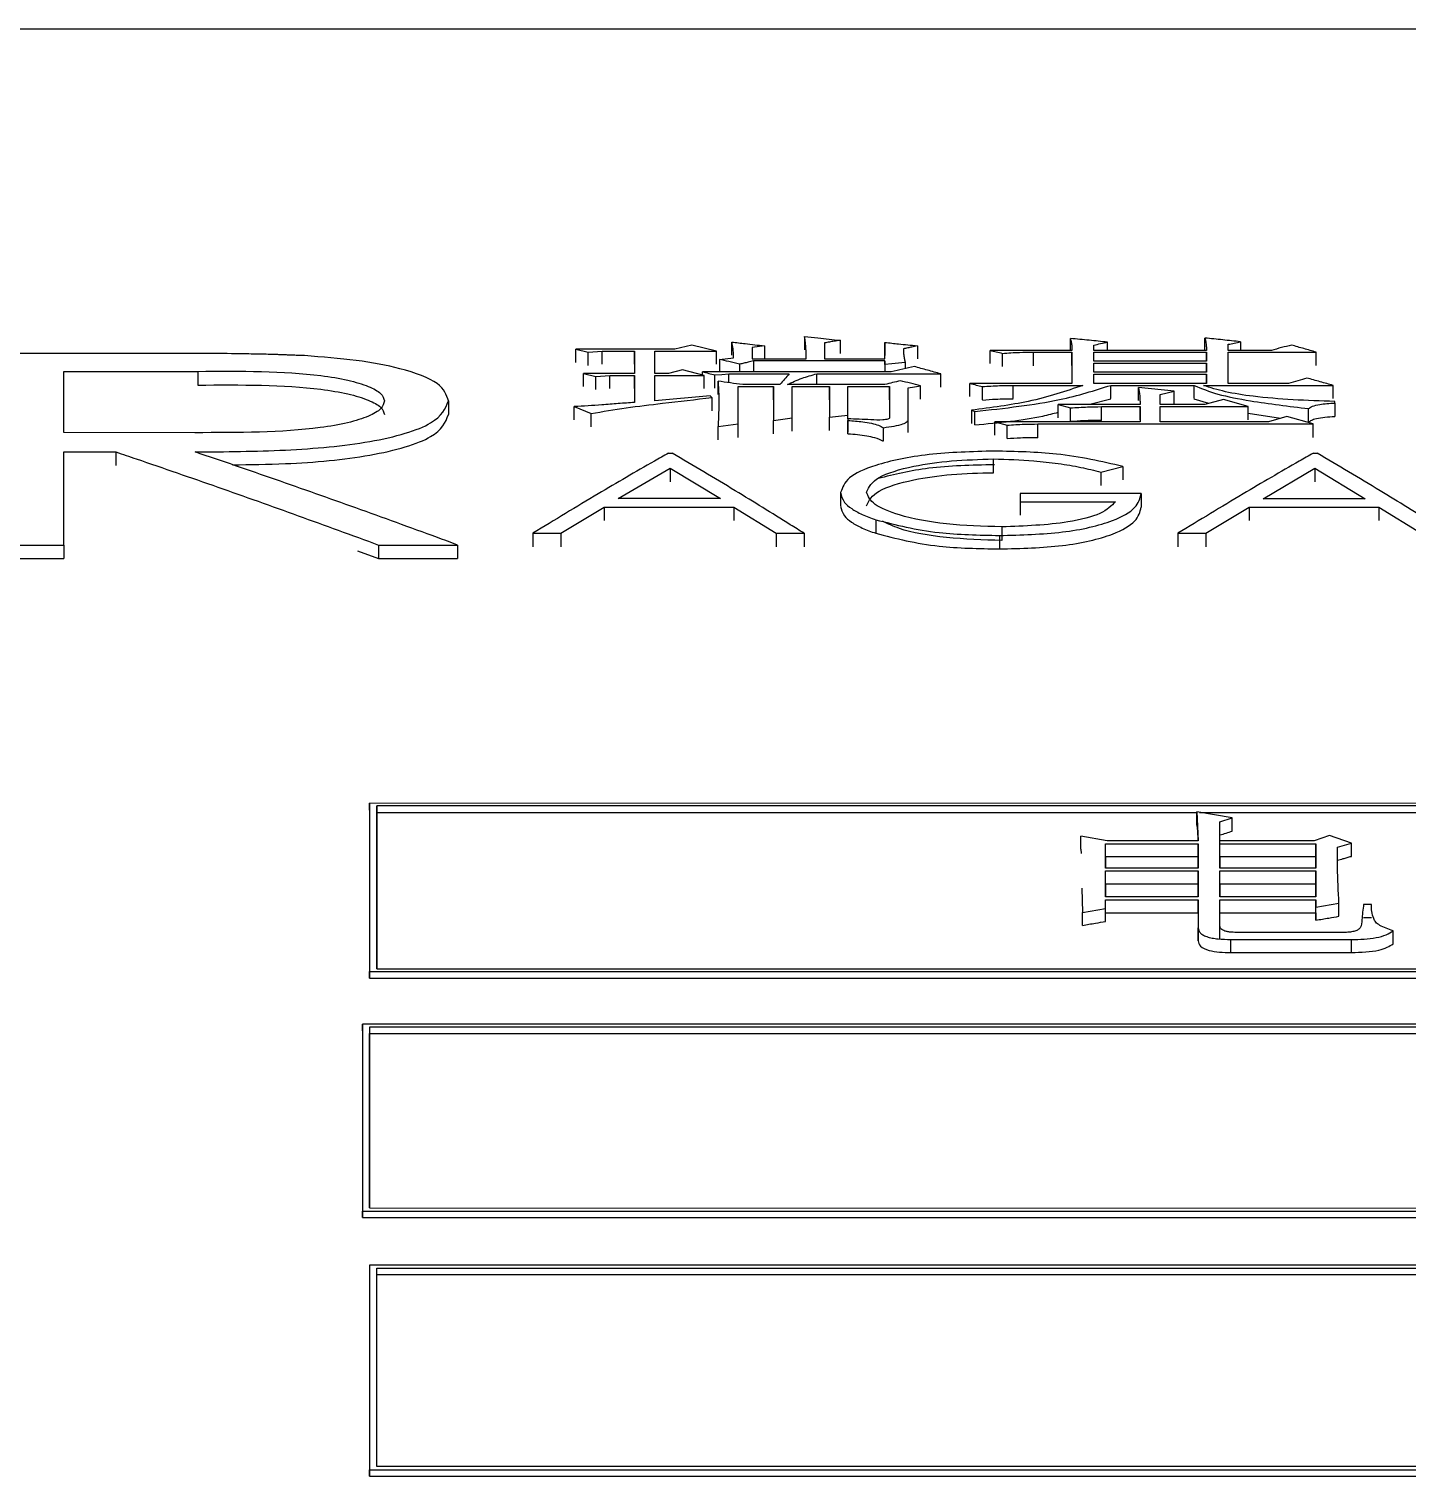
# Model space of a CAD drawing. Header units: millimetres. Extents: x 2379 to 4059, y 879 to 2067.
# Drawn here: x 2720.14 to 2729.78, y 1855.15 to 1865.27 of the extents above; entities that cross this region are included whole.
import ezdxf

# ---------------------------------------------------------------- set-up
doc = ezdxf.new("R2010")
doc.units = ezdxf.units.MM

msp = doc.modelspace()

# ---------------------------------------------------------------- linework, layer by layer
at = {"color": 7, "linetype": 'Continuous', "lineweight": 25}
for p, q in [((2746.703, 1865.268), (2709.703, 1865.269)), ((2725.057, 1862.987), (2725.057, 1863.079)), ((2725.566, 1863.117), (2725.566, 1863.025)), ((2725.706, 1863.073), (2725.706, 1862.961)), ((2725.815, 1863.091), (2725.815, 1863)), ((2726.128, 1862.961), (2726.128, 1863.076)), ((2726.128, 1863.076), (2726.128, 1862.984)), ((2727.426, 1863.021), (2727.426, 1863.104)), ((2727.686, 1863.021), (2727.686, 1863.078)), ((2728.367, 1863.021), (2728.367, 1863.107)), ((2728.53, 1863.021), (2728.53, 1863.063)), ((2728.616, 1863.081), (2728.616, 1863.021)), ((2720.934, 1863), (2719.933, 1863)), ((2723.965, 1863.029), (2724.051, 1863.008)), ((2724.657, 1863.029), (2723.965, 1863.029)), ((2723.965, 1862.937), (2723.965, 1863.029)), ((2724.051, 1863.008), (2724.149, 1863.016)), ((2724.051, 1862.916), (2724.051, 1863.008)), ((2724.149, 1863.016), (2724.376, 1863.016)), ((2724.376, 1863.016), (2724.376, 1862.86)), ((2724.376, 1862.924), (2724.376, 1863.016)), ((2724.517, 1863.016), (2724.949, 1863.016)), ((2724.517, 1862.86), (2724.517, 1863.016)), ((2724.776, 1863.058), (2724.657, 1863.029)), ((2724.949, 1863.016), (2724.776, 1863.058)), ((2724.949, 1862.924), (2724.949, 1863.016)), ((2724.971, 1862.958), (2725.068, 1862.969)), ((2725.285, 1863.053), (2725.198, 1863.042)), ((2725.198, 1863.042), (2725.198, 1862.961)), ((2725.198, 1862.961), (2725.577, 1862.961)), ((2725.285, 1863.053), (2725.285, 1862.961)), ((2725.706, 1862.961), (2726.128, 1862.961)), ((2726.355, 1863.053), (2726.355, 1862.961)), ((2727.437, 1863.021), (2726.864, 1863.021)), ((2726.864, 1862.929), (2726.864, 1863.021)), ((2726.95, 1862.908), (2726.95, 1863)), ((2727.167, 1863.008), (2727.437, 1863.008)), ((2727.167, 1862.912), (2727.167, 1863.008)), ((2727.437, 1863.008), (2727.437, 1862.789)), ((2727.437, 1862.916), (2727.437, 1863.008)), ((2727.589, 1863.021), (2727.589, 1863.058)), ((2728.378, 1863.021), (2727.589, 1863.021)), ((2727.589, 1863.008), (2728.378, 1863.008)), ((2727.589, 1862.945), (2727.589, 1863.008)), ((2728.378, 1863.008), (2728.378, 1862.945)), ((2728.378, 1862.945), (2728.378, 1863.008)), ((2728.833, 1863.021), (2728.53, 1863.021)), ((2728.53, 1863.008), (2729.146, 1863.008)), ((2728.53, 1862.789), (2728.53, 1863.008)), ((2729.146, 1862.916), (2729.146, 1863.008)), ((2720.382, 1862.447), (2720.382, 1862.874)), ((2720.382, 1862.874), (2721.32, 1862.874)), ((2721.32, 1862.874), (2721.32, 1862.778)), ((2724.019, 1862.86), (2724.105, 1862.838)), ((2724.376, 1862.86), (2724.019, 1862.86)), ((2724.019, 1862.767), (2724.019, 1862.86)), ((2724.614, 1862.86), (2724.517, 1862.86)), ((2724.711, 1862.884), (2724.614, 1862.86)), ((2724.863, 1862.846), (2724.711, 1862.884)), ((2726.172, 1862.87), (2724.852, 1862.87)), ((2724.852, 1862.849), (2724.852, 1862.87)), ((2724.971, 1862.958), (2724.971, 1862.87)), ((2725.111, 1862.924), (2725.111, 1862.87)), ((2725.209, 1862.948), (2725.209, 1862.87)), ((2726.128, 1862.948), (2725.209, 1862.948)), ((2726.128, 1862.948), (2726.128, 1862.87)), ((2726.128, 1862.921), (2726.128, 1862.948)), ((2726.128, 1862.921), (2726.128, 1862.87)), ((2726.269, 1862.937), (2726.269, 1862.893)), ((2728.378, 1862.945), (2727.589, 1862.945)), ((2727.589, 1862.932), (2728.378, 1862.932)), ((2727.589, 1862.868), (2727.589, 1862.932)), ((2728.378, 1862.868), (2727.589, 1862.868)), ((2728.378, 1862.932), (2728.378, 1862.868)), ((2728.378, 1862.868), (2728.378, 1862.932)), ((2724.105, 1862.838), (2724.203, 1862.846)), ((2724.105, 1862.746), (2724.105, 1862.838)), ((2724.203, 1862.846), (2724.376, 1862.846)), ((2724.376, 1862.846), (2724.376, 1862.657)), ((2724.376, 1862.754), (2724.376, 1862.846)), ((2724.517, 1862.846), (2724.863, 1862.846)), ((2724.517, 1862.668), (2724.517, 1862.846)), ((2724.863, 1862.754), (2724.863, 1862.846)), ((2724.938, 1862.756), (2724.938, 1862.849)), ((2724.96, 1862.713), (2724.96, 1862.806)), ((2725.036, 1862.857), (2725.458, 1862.857)), ((2725.036, 1862.795), (2725.036, 1862.857)), ((2725.101, 1862.767), (2725.349, 1862.767)), ((2725.101, 1862.506), (2725.101, 1862.767)), ((2725.393, 1862.781), (2725.133, 1862.781)), ((2725.349, 1862.767), (2725.349, 1862.531)), ((2725.349, 1862.675), (2725.349, 1862.767)), ((2726.128, 1862.781), (2725.447, 1862.781)), ((2725.479, 1862.767), (2725.739, 1862.767)), ((2725.479, 1862.548), (2725.479, 1862.767)), ((2725.652, 1862.857), (2726.518, 1862.857)), ((2725.652, 1862.781), (2725.652, 1862.857)), ((2725.739, 1862.767), (2725.739, 1862.554)), ((2725.739, 1862.675), (2725.739, 1862.767)), ((2725.869, 1862.767), (2726.161, 1862.767)), ((2725.869, 1862.568), (2725.869, 1862.767)), ((2726.161, 1862.767), (2726.161, 1862.548)), ((2726.161, 1862.675), (2726.161, 1862.767)), ((2726.291, 1862.54), (2726.291, 1862.759)), ((2726.377, 1862.68), (2726.377, 1862.773)), ((2726.518, 1862.764), (2726.518, 1862.857)), ((2727.437, 1862.789), (2726.723, 1862.789)), ((2726.723, 1862.697), (2726.723, 1862.789)), ((2726.81, 1862.675), (2726.81, 1862.767)), ((2727.026, 1862.776), (2727.513, 1862.776)), ((2727.026, 1862.683), (2727.026, 1862.776)), ((2727.589, 1862.854), (2728.378, 1862.854)), ((2727.589, 1862.789), (2727.589, 1862.854)), ((2728.378, 1862.789), (2727.589, 1862.789)), ((2727.708, 1862.683), (2727.708, 1862.776)), ((2727.708, 1862.776), (2728.292, 1862.776)), ((2728.151, 1862.735), (2727.902, 1862.762)), ((2727.902, 1862.669), (2727.902, 1862.762)), ((2728.292, 1862.683), (2728.292, 1862.776)), ((2728.357, 1862.776), (2729.265, 1862.776)), ((2728.378, 1862.854), (2728.378, 1862.789)), ((2728.378, 1862.789), (2728.378, 1862.854)), ((2728.952, 1862.789), (2728.53, 1862.789)), ((2729.265, 1862.683), (2729.265, 1862.776)), ((2723.074, 1862.667), (2723.074, 1862.571)), ((2724.906, 1862.702), (2724.517, 1862.668)), ((2724.917, 1862.691), (2724.906, 1862.702)), ((2724.917, 1862.691), (2724.917, 1862.598)), ((2727.708, 1862.68), (2727.561, 1862.642)), ((2728.054, 1862.713), (2728.151, 1862.735)), ((2728.054, 1862.641), (2728.054, 1862.713)), ((2728.151, 1862.642), (2728.151, 1862.735)), ((2728.395, 1862.648), (2728.292, 1862.679)), ((2728.497, 1862.677), (2728.367, 1862.641)), ((2728.67, 1862.627), (2728.497, 1862.677)), ((2729.276, 1862.652), (2729.276, 1862.663)), ((2723.954, 1862.534), (2723.954, 1862.627)), ((2723.954, 1862.627), (2724.073, 1862.579)), ((2724.073, 1862.486), (2724.073, 1862.579)), ((2725.739, 1862.461), (2725.739, 1862.554)), ((2725.869, 1862.542), (2725.869, 1862.568)), ((2726.734, 1862.602), (2726.734, 1862.508)), ((2726.734, 1862.602), (2726.756, 1862.593)), ((2726.756, 1862.5), (2726.756, 1862.593)), ((2727.34, 1862.641), (2727.426, 1862.618)), ((2727.913, 1862.641), (2727.34, 1862.641)), ((2727.34, 1862.548), (2727.34, 1862.641)), ((2727.426, 1862.525), (2727.426, 1862.618)), ((2727.643, 1862.627), (2727.913, 1862.627)), ((2727.643, 1862.531), (2727.643, 1862.627)), ((2727.913, 1862.627), (2727.913, 1862.52)), ((2727.913, 1862.534), (2727.913, 1862.627)), ((2728.367, 1862.641), (2728.054, 1862.641)), ((2728.054, 1862.627), (2728.67, 1862.627)), ((2728.054, 1862.52), (2728.054, 1862.627)), ((2728.67, 1862.534), (2728.67, 1862.627)), ((2728.895, 1862.545), (2728.67, 1862.578)), ((2728.941, 1862.559), (2728.811, 1862.52)), ((2729.125, 1862.506), (2728.941, 1862.559)), ((2729.092, 1862.52), (2729.092, 1862.613)), ((2729.276, 1862.652), (2729.276, 1862.559)), ((2724.96, 1862.395), (2724.96, 1862.489)), ((2725.101, 1862.412), (2725.101, 1862.506)), ((2725.349, 1862.438), (2725.349, 1862.531)), ((2725.479, 1862.455), (2725.479, 1862.548)), ((2725.869, 1862.542), (2725.869, 1862.531)), ((2725.869, 1862.542), (2725.869, 1862.449)), ((2725.869, 1862.438), (2725.869, 1862.531)), ((2726.117, 1862.387), (2726.117, 1862.48)), ((2726.291, 1862.446), (2726.291, 1862.54)), ((2726.896, 1862.427), (2726.896, 1862.52)), ((2726.896, 1862.52), (2726.983, 1862.497)), ((2727.913, 1862.52), (2726.896, 1862.52)), ((2726.983, 1862.404), (2726.983, 1862.497)), ((2727.199, 1862.41), (2727.199, 1862.506)), ((2727.199, 1862.506), (2729.125, 1862.506)), ((2728.811, 1862.52), (2728.054, 1862.52)), ((2729.125, 1862.412), (2729.125, 1862.506)), ((2721.298, 1862.445), (2720.382, 1862.447)), ((2720.382, 1862.31), (2720.747, 1862.31)), ((2720.382, 1861.659), (2720.382, 1862.31)), ((2720.747, 1862.31), (2720.747, 1862.216)), ((2724.613, 1862.302), (2724.639, 1862.302)), ((2726.888, 1862.165), (2726.888, 1862.261)), ((2729.126, 1862.302), (2729.152, 1862.302)), ((2724.262, 1861.984), (2724.624, 1862.196)), ((2724.624, 1862.196), (2724.977, 1861.984)), ((2724.624, 1862.196), (2724.624, 1862.102)), ((2727.639, 1862.169), (2727.793, 1862.209)), ((2727.639, 1862.169), (2727.639, 1862.075)), ((2727.793, 1862.209), (2727.793, 1862.115)), ((2728.775, 1861.983), (2729.137, 1862.196)), ((2729.137, 1862.196), (2729.489, 1861.983)), ((2729.137, 1862.196), (2729.137, 1862.102)), ((2724.977, 1861.984), (2724.262, 1861.984)), ((2725.818, 1862.027), (2725.818, 1861.933)), ((2727.075, 1862.02), (2727.075, 1861.962)), ((2727.921, 1862.02), (2727.075, 1862.02)), ((2727.075, 1862.02), (2727.075, 1861.925)), ((2727.075, 1861.962), (2727.741, 1861.962)), ((2727.075, 1861.962), (2727.075, 1861.867)), ((2727.921, 1862.02), (2727.921, 1861.925)), ((2729.489, 1861.983), (2728.775, 1861.983)), ((2723.86, 1861.741), (2724.164, 1861.925)), ((2724.164, 1861.925), (2724.164, 1861.831)), ((2724.164, 1861.925), (2725.071, 1861.925)), ((2725.071, 1861.925), (2725.071, 1861.831)), ((2725.071, 1861.925), (2725.367, 1861.741)), ((2728.373, 1861.741), (2728.677, 1861.925)), ((2728.677, 1861.925), (2728.677, 1861.831)), ((2728.677, 1861.925), (2729.584, 1861.925)), ((2729.584, 1861.925), (2729.584, 1861.831)), ((2729.584, 1861.925), (2729.88, 1861.741)), ((2726.064, 1861.836), (2726.064, 1861.741)), ((2726.946, 1861.786), (2726.946, 1861.691)), ((2719.933, 1861.659), (2720.382, 1861.659)), ((2720.382, 1861.659), (2720.382, 1861.565)), ((2722.584, 1861.659), (2722.584, 1861.565)), ((2722.584, 1861.659), (2723.138, 1861.659)), ((2723.138, 1861.659), (2723.138, 1861.565)), ((2723.664, 1861.741), (2723.86, 1861.741)), ((2723.86, 1861.741), (2723.86, 1861.647)), ((2725.367, 1861.741), (2725.562, 1861.741)), ((2725.562, 1861.741), (2725.562, 1861.647)), ((2726.93, 1861.726), (2726.93, 1861.632)), ((2728.177, 1861.741), (2728.373, 1861.741)), ((2728.373, 1861.741), (2728.373, 1861.646)), ((2719.933, 1861.565), (2720.382, 1861.565)), ((2722.437, 1861.618), (2722.584, 1861.565)), ((2722.584, 1861.565), (2723.138, 1861.565)), ((2722.522, 1859.805), (2722.522, 1859.852)), ((2744.505, 1859.851), (2722.522, 1859.852)), ((2744.455, 1859.834), (2722.572, 1859.835)), ((2722.572, 1859.788), (2722.572, 1859.835)), ((2722.572, 1859.788), (2728.31, 1859.788)), ((2728.31, 1859.792), (2728.321, 1859.589)), ((2728.559, 1859.75), (2728.31, 1859.792)), ((2728.31, 1859.699), (2728.31, 1859.792)), ((2728.33, 1859.788), (2733.243, 1859.788)), ((2728.472, 1859.723), (2728.559, 1859.75)), ((2728.472, 1859.589), (2728.472, 1859.723)), ((2728.472, 1859.722), (2728.472, 1859.723)), ((2728.559, 1859.658), (2728.559, 1859.75)), ((2727.683, 1859.589), (2727.499, 1859.623)), ((2727.499, 1859.531), (2727.499, 1859.623)), ((2728.472, 1859.589), (2728.472, 1859.631)), ((2729.24, 1859.627), (2729.132, 1859.589)), ((2729.392, 1859.573), (2729.24, 1859.627)), ((2727.499, 1859.531), (2727.501, 1859.5)), ((2727.672, 1859.569), (2728.321, 1859.569)), ((2727.672, 1859.398), (2727.672, 1859.569)), ((2727.672, 1859.477), (2727.672, 1859.569)), ((2728.321, 1859.589), (2727.683, 1859.589)), ((2728.321, 1859.569), (2728.321, 1859.398)), ((2728.321, 1859.477), (2728.321, 1859.569)), ((2729.132, 1859.589), (2728.472, 1859.589)), ((2728.472, 1859.497), (2728.472, 1859.589)), ((2728.472, 1859.569), (2729.143, 1859.569)), ((2728.472, 1859.398), (2728.472, 1859.569)), ((2728.472, 1859.477), (2728.472, 1859.569)), ((2729.143, 1859.569), (2729.143, 1859.398)), ((2729.143, 1859.477), (2729.143, 1859.569)), ((2729.294, 1859.546), (2729.392, 1859.573)), ((2729.392, 1859.481), (2729.392, 1859.573)), ((2727.672, 1859.477), (2727.672, 1859.398)), ((2728.321, 1859.477), (2727.672, 1859.477)), ((2728.321, 1859.398), (2728.321, 1859.477)), ((2728.472, 1859.477), (2728.472, 1859.398)), ((2729.143, 1859.477), (2728.472, 1859.477)), ((2729.143, 1859.398), (2729.143, 1859.477)), ((2728.321, 1859.398), (2727.672, 1859.398)), ((2727.672, 1859.379), (2728.321, 1859.379)), ((2727.672, 1859.197), (2727.672, 1859.379)), ((2727.672, 1859.287), (2727.672, 1859.379)), ((2728.321, 1859.379), (2728.321, 1859.197)), ((2728.321, 1859.287), (2728.321, 1859.379)), ((2729.143, 1859.398), (2728.472, 1859.398)), ((2728.472, 1859.379), (2729.143, 1859.379)), ((2728.472, 1859.197), (2728.472, 1859.379)), ((2728.472, 1859.287), (2728.472, 1859.379)), ((2729.143, 1859.379), (2729.143, 1859.197)), ((2729.143, 1859.287), (2729.143, 1859.379)), ((2727.506, 1859.259), (2727.51, 1859.089)), ((2727.672, 1859.287), (2727.672, 1859.197)), ((2728.321, 1859.287), (2727.672, 1859.287)), ((2728.321, 1859.197), (2728.321, 1859.287)), ((2728.472, 1859.287), (2728.472, 1859.197)), ((2729.143, 1859.287), (2728.472, 1859.287)), ((2729.143, 1859.197), (2729.143, 1859.287)), ((2727.51, 1859.089), (2727.672, 1859.117)), ((2728.321, 1859.197), (2727.672, 1859.197)), ((2727.672, 1859.177), (2728.321, 1859.177)), ((2727.672, 1859.117), (2727.672, 1859.177)), ((2727.672, 1859.086), (2727.672, 1859.177)), ((2727.672, 1859.026), (2727.672, 1859.117)), ((2728.321, 1859.177), (2728.321, 1858.981)), ((2728.321, 1859.086), (2728.321, 1859.177)), ((2729.143, 1859.197), (2728.472, 1859.197)), ((2728.472, 1859.177), (2729.143, 1859.177)), ((2728.472, 1858.993), (2728.472, 1859.177)), ((2728.472, 1859.086), (2728.472, 1859.177)), ((2729.143, 1859.177), (2729.143, 1859.125)), ((2729.143, 1859.086), (2729.143, 1859.177)), ((2729.143, 1859.125), (2729.305, 1859.153)), ((2729.143, 1859.034), (2729.143, 1859.125)), ((2729.305, 1859.062), (2729.305, 1859.153)), ((2729.532, 1859.145), (2729.478, 1859.145)), ((2727.51, 1858.998), (2727.51, 1859.089)), ((2727.672, 1859.026), (2727.672, 1859.086)), ((2727.672, 1859.086), (2728.321, 1859.086)), ((2728.321, 1859.086), (2728.321, 1858.89)), ((2728.472, 1858.903), (2728.472, 1859.086)), ((2728.472, 1859.086), (2729.143, 1859.086)), ((2729.143, 1859.086), (2729.143, 1859.034)), ((2729.478, 1859.054), (2729.532, 1859.054)), ((2728.321, 1858.89), (2728.321, 1858.981)), ((2729.349, 1858.948), (2728.602, 1858.948)), ((2729.684, 1858.869), (2729.684, 1858.961)), ((2722.522, 1858.826), (2722.522, 1858.63)), ((2728.548, 1858.809), (2728.548, 1858.9)), ((2728.548, 1858.9), (2729.392, 1858.9)), ((2728.548, 1858.809), (2729.392, 1858.809)), ((2729.392, 1858.809), (2729.392, 1858.9)), ((2722.522, 1858.63), (2722.522, 1858.676)), ((2722.522, 1858.676), (2744.505, 1858.676)), ((2722.522, 1858.63), (2744.505, 1858.63)), ((2722.572, 1858.695), (2744.455, 1858.695)), ((2722.472, 1858.26), (2722.472, 1858.306)), ((2744.455, 1858.306), (2722.472, 1858.306)), ((2744.405, 1858.286), (2722.522, 1858.287)), ((2722.522, 1858.242), (2744.405, 1858.241)), ((2722.472, 1857.299), (2722.472, 1856.955)), ((2722.472, 1856.955), (2722.472, 1857)), ((2722.472, 1857), (2744.455, 1857)), ((2722.522, 1857.021), (2744.405, 1857.02)), ((2722.472, 1856.955), (2744.455, 1856.955)), ((2722.522, 1856.621), (2722.522, 1856.577)), ((2744.505, 1856.62), (2722.522, 1856.621)), ((2722.572, 1856.599), (2744.455, 1856.599)), ((2722.572, 1856.555), (2722.572, 1856.599)), ((2722.572, 1856.555), (2744.455, 1856.555)), ((2722.522, 1855.347), (2722.522, 1855.146)), ((2722.522, 1855.146), (2722.522, 1855.189)), ((2722.522, 1855.189), (2744.505, 1855.189)), ((2744.455, 1855.212), (2722.572, 1855.212)), ((2722.522, 1855.146), (2744.505, 1855.146))]:
    msp.add_line(p, q, dxfattribs=at)
at = {"color": 7, "linetype": 'Continuous', "lineweight": 25, "flags": 128}
for points in [[(2724.149, 1862.924), (2724.149, 1862.944), (2724.149, 1862.968), (2724.149, 1862.992), (2724.149, 1863.016)], [(2726.269, 1862.937), (2726.223, 1862.932), (2726.176, 1862.926), (2726.128, 1862.921)], [(2724.203, 1862.754), (2724.203, 1862.774), (2724.203, 1862.798), (2724.203, 1862.822), (2724.203, 1862.846)], [(2724.938, 1862.849), (2724.987, 1862.853), (2725.036, 1862.857)], [(2726.291, 1862.759), (2726.334, 1862.766), (2726.377, 1862.773)], [(2725.739, 1862.554), (2725.804, 1862.561), (2725.869, 1862.568)], [(2724.96, 1862.489), (2725.03, 1862.497), (2725.101, 1862.506)], [(2725.349, 1862.531), (2725.414, 1862.54), (2725.479, 1862.548)], [(2723.664, 1861.741), (2723.664, 1861.716), (2723.664, 1861.691), (2723.664, 1861.647)], [(2725.367, 1861.741), (2725.367, 1861.717), (2725.367, 1861.693), (2725.367, 1861.647)], [(2728.177, 1861.741), (2728.177, 1861.716), (2728.177, 1861.691), (2728.177, 1861.646)]]:
    msp.add_lwpolyline(points, dxfattribs=at)
at = {"color": 7, "linetype": 'Continuous', "lineweight": 25}
for points, knots in [([(2725.068, 1862.969), (2725.068, 1862.979), (2725.068, 1863.001), (2725.065, 1863.037), (2725.06, 1863.063), (2725.057, 1863.079)], [0, 0, 0, 0, 0.287575, 0.575167, 1, 1, 1, 1]), ([(2725.057, 1863.079), (2725.088, 1863.075), (2725.142, 1863.069), (2725.217, 1863.06), (2725.262, 1863.055), (2725.285, 1863.053)], [0, 0, 0, 0, 0.408301, 0.70415, 1, 1, 1, 1]), ([(2725.577, 1862.961), (2725.577, 1862.962), (2725.577, 1862.964), (2725.577, 1862.966), (2725.577, 1862.969), (2725.577, 1862.972), (2725.577, 1862.975), (2725.577, 1862.978), (2725.577, 1862.98), (2725.577, 1862.982), (2725.577, 1862.985), (2725.576, 1862.988), (2725.576, 1862.99), (2725.576, 1862.992), (2725.576, 1862.995), (2725.576, 1862.997), (2725.576, 1863), (2725.576, 1863.002), (2725.576, 1863.004), (2725.576, 1863.007), (2725.576, 1863.01), (2725.576, 1863.012), (2725.576, 1863.014), (2725.576, 1863.017), (2725.576, 1863.019), (2725.576, 1863.022), (2725.576, 1863.024), (2725.575, 1863.027), (2725.575, 1863.029), (2725.575, 1863.031), (2725.575, 1863.034), (2725.575, 1863.036), (2725.575, 1863.039), (2725.575, 1863.042), (2725.574, 1863.044), (2725.574, 1863.046), (2725.574, 1863.049), (2725.574, 1863.051), (2725.574, 1863.053), (2725.573, 1863.056), (2725.573, 1863.059), (2725.573, 1863.061), (2725.573, 1863.063), (2725.572, 1863.066), (2725.572, 1863.068), (2725.572, 1863.071), (2725.572, 1863.073), (2725.571, 1863.075), (2725.571, 1863.078), (2725.571, 1863.08), (2725.57, 1863.083), (2725.57, 1863.085), (2725.57, 1863.088), (2725.57, 1863.09), (2725.569, 1863.092), (2725.569, 1863.095), (2725.569, 1863.097), (2725.568, 1863.1), (2725.568, 1863.102), (2725.568, 1863.104), (2725.567, 1863.107), (2725.567, 1863.109), (2725.567, 1863.112), (2725.566, 1863.114), (2725.566, 1863.116), (2725.566, 1863.117)], [0, 0, 0, 0, 0.017776, 0.0355519, 0.0533279, 0.0711039, 0.0888799, 0.1066558, 0.1244318, 0.1333198, 0.1510958, 0.1688718, 0.1866477, 0.1955357, 0.2133117, 0.2310877, 0.2488636, 0.2577516, 0.2755276, 0.2933036, 0.3110796, 0.3199675, 0.3377435, 0.3555195, 0.3732955, 0.3821835, 0.3999594, 0.4177354, 0.4355114, 0.4443994, 0.4621753, 0.4799513, 0.4977273, 0.5155033, 0.5243913, 0.5421672, 0.5599432, 0.5688312, 0.5866072, 0.6043832, 0.6221591, 0.6399351, 0.6488231, 0.6665991, 0.6843751, 0.702151, 0.711039, 0.728815, 0.746591, 0.7643669, 0.7732549, 0.7910309, 0.8088069, 0.8265829, 0.8354708, 0.8532468, 0.8710228, 0.8887988, 0.8976868, 0.9154627, 0.9332387, 0.9510147, 0.9599027, 0.9776786, 1, 1, 1, 1]), ([(2725.566, 1863.117), (2725.597, 1863.114), (2725.654, 1863.108), (2725.737, 1863.1), (2725.789, 1863.094), (2725.815, 1863.091)], [0, 0, 0, 0, 0.377751, 0.688875, 1, 1, 1, 1]), ([(2725.815, 1863.091), (2725.801, 1863.089), (2725.775, 1863.085), (2725.739, 1863.079), (2725.717, 1863.075), (2725.706, 1863.073)], [0, 0, 0, 0, 0.390452, 0.695226, 1, 1, 1, 1]), ([(2726.128, 1863.076), (2726.16, 1863.073), (2726.213, 1863.067), (2726.289, 1863.059), (2726.333, 1863.055), (2726.355, 1863.053)], [0, 0, 0, 0, 0.414517, 0.707258, 1, 1, 1, 1]), ([(2727.426, 1863.104), (2727.428, 1863.095), (2727.433, 1863.077), (2727.436, 1863.05), (2727.437, 1863.031), (2727.437, 1863.021)], [0, 0, 0, 0, 0.32278, 0.661317, 1, 1, 1, 1]), ([(2727.686, 1863.078), (2727.643, 1863.083), (2727.556, 1863.091), (2727.47, 1863.1), (2727.426, 1863.104)], [0, 0, 0, 0, 0.4999993, 1, 1, 1, 1]), ([(2727.589, 1863.058), (2727.605, 1863.061), (2727.637, 1863.068), (2727.67, 1863.075), (2727.686, 1863.078)], [0, 0, 0, 0, 0.500001, 1, 1, 1, 1]), ([(2728.367, 1863.107), (2728.37, 1863.098), (2728.374, 1863.079), (2728.377, 1863.051), (2728.378, 1863.031), (2728.378, 1863.021)], [0, 0, 0, 0, 0.320799, 0.66032, 1, 1, 1, 1]), ([(2728.616, 1863.081), (2728.575, 1863.085), (2728.492, 1863.094), (2728.409, 1863.103), (2728.367, 1863.107)], [0, 0, 0, 0, 0.499999, 1, 1, 1, 1]), ([(2728.53, 1863.063), (2728.544, 1863.066), (2728.573, 1863.072), (2728.602, 1863.078), (2728.616, 1863.081)], [0, 0, 0, 0, 0.500001, 1, 1, 1, 1]), ([(2722.067, 1862.984), (2722.057, 1862.984), (2722.042, 1862.985), (2722.022, 1862.985), (2722.007, 1862.986), (2721.987, 1862.987), (2721.967, 1862.988), (2721.947, 1862.988), (2721.932, 1862.989), (2721.917, 1862.989), (2721.897, 1862.99), (2721.877, 1862.991), (2721.857, 1862.991), (2721.842, 1862.992), (2721.812, 1862.993), (2721.747, 1862.994), (2721.667, 1862.996), (2721.526, 1862.998), (2721.357, 1862.999), (2721.139, 1863), (2721.002, 1863), (2720.934, 1863)], [0, 0, 0, 0, 0.026604, 0.039906, 0.053209, 0.066511, 0.093115, 0.106417, 0.119719, 0.133022, 0.146324, 0.172928, 0.18623, 0.199533, 0.212835, 0.266046, 0.372479, 0.425688, 0.638532, 0.819249, 1, 1, 1, 1]), ([(2723.074, 1862.667), (2723.06, 1862.709), (2723.032, 1862.794), (2722.767, 1862.892), (2722.434, 1862.956), (2722.19, 1862.974), (2722.067, 1862.984)], [0, 0, 0, 0, 0.268776, 0.544534, 0.769495, 1, 1, 1, 1]), ([(2726.355, 1863.053), (2726.342, 1863.05), (2726.32, 1863.045), (2726.287, 1863.038), (2726.268, 1863.034), (2726.258, 1863.032)], [0, 0, 0, 0, 0.40015, 0.700074, 1, 1, 1, 1]), ([(2726.258, 1863.032), (2726.258, 1863.02), (2726.258, 1863.007), (2726.259, 1862.994), (2726.259, 1862.991), (2726.26, 1862.988), (2726.26, 1862.985), (2726.26, 1862.983), (2726.261, 1862.98), (2726.261, 1862.977), (2726.262, 1862.973), (2726.262, 1862.971), (2726.263, 1862.968), (2726.263, 1862.965), (2726.264, 1862.962), (2726.264, 1862.959), (2726.265, 1862.956), (2726.265, 1862.953), (2726.266, 1862.951), (2726.266, 1862.949), (2726.267, 1862.947), (2726.267, 1862.945), (2726.268, 1862.943), (2726.268, 1862.942), (2726.268, 1862.941), (2726.269, 1862.939), (2726.269, 1862.938), (2726.269, 1862.937)], [0, 0, 0, 0, 0.37469, 0.398108, 0.421526, 0.468361, 0.491779, 0.515197, 0.538615, 0.58545, 0.608868, 0.655703, 0.679121, 0.702539, 0.749374, 0.772792, 0.79621, 0.843045, 0.854754, 0.866463, 0.889881, 0.913299, 0.936716, 0.948425, 0.960134, 0.980067, 1, 1, 1, 1]), ([(2726.864, 1863.021), (2726.878, 1863.018), (2726.907, 1863.011), (2726.936, 1863.004), (2726.95, 1863)], [0, 0, 0, 0, 0.5, 1, 1, 1, 1]), ([(2726.95, 1863), (2726.99, 1863.003), (2727.061, 1863.008), (2727.134, 1863.008), (2727.167, 1863.008)], [0, 0, 0, 0, 0.558835, 1, 1, 1, 1]), ([(2728.973, 1863.058), (2728.95, 1863.052), (2728.903, 1863.04), (2728.856, 1863.027), (2728.833, 1863.021)], [0, 0, 0, 0, 0.499996, 1, 1, 1, 1]), ([(2729.146, 1863.008), (2729.117, 1863.016), (2729.06, 1863.033), (2729.002, 1863.049), (2728.973, 1863.058)], [0, 0, 0, 0, 0.5, 1, 1, 1, 1]), ([(2721.32, 1862.874), (2721.619, 1862.876), (2721.995, 1862.878), (2722.374, 1862.815), (2722.515, 1862.771), (2722.611, 1862.721), (2722.621, 1862.685), (2722.626, 1862.667)], [0, 0, 0, 0, 0.515202, 0.645783, 0.772677, 0.88728, 1, 1, 1, 1]), ([(2724.852, 1862.87), (2724.866, 1862.867), (2724.895, 1862.86), (2724.924, 1862.852), (2724.938, 1862.849)], [0, 0, 0, 0, 0.499999, 1, 1, 1, 1]), ([(2725.111, 1862.924), (2725.099, 1862.927), (2725.074, 1862.933), (2725.027, 1862.944), (2724.993, 1862.953), (2724.971, 1862.958)], [0, 0, 0, 0, 0.266243, 0.532487, 1, 1, 1, 1]), ([(2725.209, 1862.948), (2725.196, 1862.945), (2725.174, 1862.939), (2725.141, 1862.931), (2725.121, 1862.926), (2725.111, 1862.924)], [0, 0, 0, 0, 0.384576, 0.692287, 1, 1, 1, 1]), ([(2726.334, 1862.908), (2726.307, 1862.901), (2726.253, 1862.889), (2726.199, 1862.877), (2726.172, 1862.87)], [0, 0, 0, 0, 0.499999, 1, 1, 1, 1]), ([(2726.518, 1862.857), (2726.487, 1862.865), (2726.426, 1862.882), (2726.364, 1862.899), (2726.334, 1862.908)], [0, 0, 0, 0, 0.5, 1, 1, 1, 1]), ([(2721.32, 1862.778), (2721.619, 1862.78), (2721.995, 1862.782), (2722.374, 1862.719), (2722.515, 1862.675), (2722.611, 1862.625), (2722.621, 1862.589), (2722.626, 1862.571)], [0, 0, 0, 0, 0.5154028, 0.645991, 0.7728467, 0.8873772, 1, 1, 1, 1]), ([(2724.96, 1862.806), (2724.961, 1862.786), (2724.965, 1862.725), (2724.967, 1862.62), (2724.962, 1862.532), (2724.96, 1862.489)], [0, 0, 0, 0, 0.18758, 0.593728, 1, 1, 1, 1]), ([(2725.133, 1862.781), (2725.104, 1862.785), (2725.047, 1862.793), (2724.989, 1862.801), (2724.96, 1862.806)], [0, 0, 0, 0, 0.5, 1, 1, 1, 1]), ([(2725.458, 1862.857), (2725.447, 1862.844), (2725.425, 1862.819), (2725.404, 1862.794), (2725.393, 1862.781)], [0, 0, 0, 0, 0.5, 1, 1, 1, 1]), ([(2725.447, 1862.781), (2725.478, 1862.797), (2725.535, 1862.825), (2725.616, 1862.847), (2725.652, 1862.857)], [0, 0, 0, 0, 0.55626, 1, 1, 1, 1]), ([(2726.236, 1862.808), (2726.218, 1862.804), (2726.182, 1862.795), (2726.146, 1862.786), (2726.128, 1862.781)], [0, 0, 0, 0, 0.4999953, 1, 1, 1, 1]), ([(2726.377, 1862.773), (2726.354, 1862.779), (2726.307, 1862.791), (2726.26, 1862.802), (2726.236, 1862.808)], [0, 0, 0, 0, 0.499999, 1, 1, 1, 1]), ([(2726.723, 1862.789), (2726.738, 1862.786), (2726.767, 1862.778), (2726.795, 1862.771), (2726.81, 1862.767)], [0, 0, 0, 0, 0.5, 1, 1, 1, 1]), ([(2727.513, 1862.776), (2727.394, 1862.735), (2727.179, 1862.661), (2726.872, 1862.62), (2726.734, 1862.602)], [0, 0, 0, 0, 0.551009, 1, 1, 1, 1]), ([(2726.756, 1862.593), (2726.965, 1862.616), (2727.333, 1862.658), (2727.595, 1862.74), (2727.708, 1862.776)], [0, 0, 0, 0, 0.5673885, 1, 1, 1, 1]), ([(2726.81, 1862.767), (2726.85, 1862.77), (2726.921, 1862.775), (2726.994, 1862.775), (2727.026, 1862.776)], [0, 0, 0, 0, 0.558835, 1, 1, 1, 1]), ([(2727.902, 1862.762), (2727.906, 1862.742), (2727.911, 1862.712), (2727.913, 1862.671), (2727.913, 1862.651), (2727.913, 1862.641)], [0, 0, 0, 0, 0.499799, 0.749887, 1, 1, 1, 1]), ([(2728.292, 1862.776), (2728.343, 1862.754), (2728.448, 1862.711), (2728.73, 1862.657), (2728.954, 1862.63), (2729.092, 1862.613)], [0, 0, 0, 0, 0.271719, 0.55196, 1, 1, 1, 1]), ([(2729.276, 1862.663), (2729.08, 1862.67), (2728.808, 1862.68), (2728.504, 1862.729), (2728.405, 1862.76), (2728.357, 1862.776)], [0, 0, 0, 0, 0.568218, 0.786771, 1, 1, 1, 1]), ([(2729.081, 1862.827), (2729.06, 1862.821), (2729.017, 1862.808), (2728.973, 1862.795), (2728.952, 1862.789)], [0, 0, 0, 0, 0.499997, 1, 1, 1, 1]), ([(2729.265, 1862.776), (2729.235, 1862.784), (2729.173, 1862.801), (2729.112, 1862.819), (2729.081, 1862.827)], [0, 0, 0, 0, 0.5, 1, 1, 1, 1]), ([(2722.626, 1862.667), (2722.621, 1862.648), (2722.61, 1862.611), (2722.518, 1862.558), (2722.374, 1862.511), (2721.985, 1862.445), (2721.603, 1862.445), (2721.298, 1862.445)], [0, 0, 0, 0, 0.11283, 0.2273, 0.354231, 0.484873, 1, 1, 1, 1]), ([(2721.302, 1862.31), (2721.513, 1862.312), (2721.931, 1862.315), (2722.447, 1862.361), (2722.778, 1862.437), (2723.016, 1862.531), (2723.052, 1862.614), (2723.074, 1862.667)], [0, 0, 0, 0, 0.260913, 0.517661, 0.647473, 0.773697, 1, 1, 1, 1]), ([(2724.376, 1862.657), (2724.338, 1862.654), (2724.262, 1862.648), (2724.122, 1862.637), (2724.018, 1862.631), (2723.954, 1862.627)], [0, 0, 0, 0, 0.2736636, 0.5473511, 1, 1, 1, 1]), ([(2724.073, 1862.579), (2724.153, 1862.593), (2724.314, 1862.62), (2724.601, 1862.654), (2724.802, 1862.677), (2724.917, 1862.691)], [0, 0, 0, 0, 0.300725, 0.599042, 1, 1, 1, 1]), ([(2727.026, 1862.68), (2726.985, 1862.679), (2726.912, 1862.679), (2726.841, 1862.674), (2726.81, 1862.671)], [0, 0, 0, 0, 0.561085, 1, 1, 1, 1]), ([(2721.562, 1862.22), (2721.686, 1862.222), (2722.017, 1862.225), (2722.447, 1862.266), (2722.778, 1862.342), (2723.016, 1862.435), (2723.052, 1862.518), (2723.074, 1862.571)], [0, 0, 0, 0, 0.171744, 0.459618, 0.605115, 0.74654, 1, 1, 1, 1]), ([(2727.34, 1862.586), (2727.304, 1862.577), (2727.143, 1862.533), (2726.925, 1862.513), (2726.756, 1862.497)], [0, 0, 0, 0, 0.219968, 1, 1, 1, 1]), ([(2727.426, 1862.618), (2727.466, 1862.621), (2727.537, 1862.626), (2727.61, 1862.626), (2727.643, 1862.627)], [0, 0, 0, 0, 0.558835, 1, 1, 1, 1]), ([(2729.092, 1862.613), (2729.1, 1862.619), (2729.116, 1862.63), (2729.18, 1862.646), (2729.239, 1862.65), (2729.276, 1862.652)], [0, 0, 0, 0, 0.268715, 0.546829, 1, 1, 1, 1]), ([(2729.276, 1862.556), (2729.253, 1862.555), (2729.207, 1862.552), (2729.149, 1862.543), (2729.11, 1862.531), (2729.098, 1862.521), (2729.092, 1862.517)], [0, 0, 0, 0, 0.2902729, 0.5737489, 0.7896358, 1, 1, 1, 1]), ([(2726.161, 1862.548), (2726.16, 1862.547), (2726.157, 1862.544), (2726.148, 1862.539), (2726.133, 1862.536), (2726.092, 1862.532), (2726.002, 1862.537), (2725.922, 1862.54), (2725.869, 1862.542)], [0, 0, 0, 0, 0.0497966, 0.1008375, 0.1638489, 0.2293145, 0.4925683, 1, 1, 1, 1]), ([(2725.869, 1862.531), (2725.904, 1862.528), (2725.962, 1862.523), (2726.034, 1862.511), (2726.086, 1862.498), (2726.107, 1862.486), (2726.117, 1862.48)], [0, 0, 0, 0, 0.34869, 0.570906, 0.788288, 1, 1, 1, 1]), ([(2726.117, 1862.48), (2726.169, 1862.487), (2726.24, 1862.497), (2726.287, 1862.522), (2726.289, 1862.534), (2726.291, 1862.54)], [0, 0, 0, 0, 0.572838, 0.788051, 1, 1, 1, 1]), ([(2726.983, 1862.497), (2727.023, 1862.5), (2727.094, 1862.505), (2727.167, 1862.505), (2727.199, 1862.506)], [0, 0, 0, 0, 0.5588348, 1, 1, 1, 1]), ([(2727.643, 1862.531), (2727.602, 1862.53), (2727.528, 1862.53), (2727.457, 1862.525), (2727.426, 1862.522)], [0, 0, 0, 0, 0.561086, 1, 1, 1, 1]), ([(2726.117, 1862.384), (2726.1, 1862.393), (2726.07, 1862.408), (2726.001, 1862.421), (2725.937, 1862.43), (2725.892, 1862.434), (2725.869, 1862.435)], [0, 0, 0, 0, 0.328275, 0.548712, 0.773165, 1, 1, 1, 1]), ([(2727.199, 1862.41), (2727.158, 1862.41), (2727.085, 1862.409), (2727.014, 1862.404), (2726.983, 1862.401)], [0, 0, 0, 0, 0.561086, 1, 1, 1, 1]), ([(2720.747, 1862.31), (2720.794, 1862.294), (2721.032, 1862.213), (2721.457, 1862.066), (2722.022, 1861.865), (2722.396, 1861.728), (2722.584, 1861.659)], [0, 0, 0, 0, 0.077607, 0.388036, 0.694012, 1, 1, 1, 1]), ([(2723.138, 1861.659), (2723.091, 1861.677), (2722.853, 1861.764), (2722.428, 1861.918), (2721.864, 1862.118), (2721.489, 1862.246), (2721.302, 1862.31)], [0, 0, 0, 0, 0.077607, 0.388037, 0.694012, 1, 1, 1, 1]), ([(2724.613, 1862.302), (2724.58, 1862.284), (2724.416, 1862.19), (2724.1, 1862.006), (2723.817, 1861.834), (2723.664, 1861.741)], [0, 0, 0, 0, 0.103722, 0.518616, 1, 1, 1, 1]), ([(2725.562, 1861.741), (2725.53, 1861.761), (2725.369, 1861.862), (2725.062, 1862.052), (2724.786, 1862.215), (2724.639, 1862.302)], [0, 0, 0, 0, 0.104313, 0.521568, 1, 1, 1, 1]), ([(2726.894, 1862.316), (2726.738, 1862.312), (2726.429, 1862.303), (2726.07, 1862.229), (2725.855, 1862.132), (2725.831, 1862.062), (2725.818, 1862.027)], [0, 0, 0, 0, 0.292337, 0.575557, 0.790285, 1, 1, 1, 1]), ([(2725.998, 1862.029), (2726.017, 1862.065), (2726.055, 1862.137), (2726.304, 1862.211), (2726.592, 1862.253), (2726.789, 1862.258), (2726.888, 1862.261)], [0, 0, 0, 0, 0.266309, 0.543068, 0.76962, 1, 1, 1, 1]), ([(2726.888, 1862.261), (2726.983, 1862.258), (2727.139, 1862.254), (2727.342, 1862.23), (2727.501, 1862.204), (2727.593, 1862.181), (2727.639, 1862.169)], [0, 0, 0, 0, 0.344694, 0.565951, 0.784515, 1, 1, 1, 1]), ([(2727.793, 1862.209), (2727.644, 1862.243), (2727.377, 1862.305), (2727.043, 1862.313), (2726.894, 1862.316)], [0, 0, 0, 0, 0.553186, 1, 1, 1, 1]), ([(2729.126, 1862.302), (2729.093, 1862.283), (2728.929, 1862.19), (2728.613, 1862.005), (2728.33, 1861.833), (2728.177, 1861.741)], [0, 0, 0, 0, 0.103722, 0.518616, 1, 1, 1, 1]), ([(2730.075, 1861.741), (2730.043, 1861.761), (2729.882, 1861.862), (2729.574, 1862.052), (2729.299, 1862.215), (2729.152, 1862.302)], [0, 0, 0, 0, 0.104313, 0.521568, 1, 1, 1, 1]), ([(2725.998, 1861.934), (2726.017, 1861.97), (2726.055, 1862.042), (2726.304, 1862.116), (2726.592, 1862.158), (2726.789, 1862.163), (2726.888, 1862.165)], [0, 0, 0, 0, 0.26614, 0.542866, 0.769494, 1, 1, 1, 1]), ([(2726.894, 1862.221), (2726.735, 1862.217), (2726.43, 1862.21), (2726.194, 1862.152), (2726.081, 1862.124)], [0, 0, 0, 0, 0.520352, 1, 1, 1, 1]), ([(2725.818, 1862.027), (2725.823, 1862.004), (2725.831, 1861.965), (2725.892, 1861.913), (2725.965, 1861.872), (2726.031, 1861.848), (2726.064, 1861.836)], [0, 0, 0, 0, 0.334846, 0.553685, 0.77524, 1, 1, 1, 1]), ([(2726.946, 1861.786), (2726.814, 1861.79), (2726.553, 1861.797), (2726.239, 1861.858), (2726.037, 1861.94), (2726.011, 1862), (2725.998, 1862.029)], [0, 0, 0, 0, 0.291834, 0.575874, 0.791001, 1, 1, 1, 1]), ([(2726.93, 1861.726), (2727.081, 1861.73), (2727.376, 1861.737), (2727.72, 1861.816), (2727.897, 1861.919), (2727.913, 1861.986), (2727.921, 1862.02)], [0, 0, 0, 0, 0.293176, 0.575821, 0.789619, 1, 1, 1, 1]), ([(2727.741, 1861.962), (2727.713, 1861.933), (2727.655, 1861.875), (2727.365, 1861.801), (2727.106, 1861.792), (2726.946, 1861.786)], [0, 0, 0, 0, 0.267419, 0.54663, 1, 1, 1, 1]), ([(2725.818, 1861.932), (2725.823, 1861.909), (2725.831, 1861.87), (2725.892, 1861.818), (2725.965, 1861.777), (2726.031, 1861.753), (2726.064, 1861.741)], [0, 0, 0, 0, 0.334778, 0.5536, 0.775175, 1, 1, 1, 1]), ([(2726.93, 1861.632), (2727.081, 1861.635), (2727.376, 1861.643), (2727.719, 1861.721), (2727.897, 1861.824), (2727.913, 1861.891), (2727.921, 1861.924)], [0, 0, 0, 0, 0.293346, 0.576042, 0.789757, 1, 1, 1, 1]), ([(2726.064, 1861.836), (2726.204, 1861.8), (2726.46, 1861.735), (2726.785, 1861.729), (2726.93, 1861.726)], [0, 0, 0, 0, 0.5512714, 1, 1, 1, 1]), ([(2726.946, 1861.691), (2726.815, 1861.695), (2726.557, 1861.703), (2726.253, 1861.756), (2726.148, 1861.808), (2726.112, 1861.826)], [0, 0, 0, 0, 0.402606, 0.794339, 1, 1, 1, 1]), ([(2726.064, 1861.741), (2726.204, 1861.705), (2726.46, 1861.64), (2726.785, 1861.634), (2726.93, 1861.632)], [0, 0, 0, 0, 0.551186, 1, 1, 1, 1]), ([(2722.522, 1859.852), (2722.522, 1859.739), (2722.522, 1859.512), (2722.522, 1859.122), (2722.522, 1858.838), (2722.522, 1858.676)], [0, 0, 0, 0, 0.300085, 0.60017, 1, 1, 1, 1]), ([(2722.572, 1859.835), (2722.572, 1859.721), (2722.572, 1859.494), (2722.572, 1859.115), (2722.572, 1858.845), (2722.572, 1858.695)], [0, 0, 0, 0, 0.3096666, 0.6193332, 1, 1, 1, 1]), ([(2722.572, 1858.695), (2722.572, 1858.798), (2722.572, 1859.018), (2722.572, 1859.384), (2722.572, 1859.642), (2722.572, 1859.788)], [0, 0, 0, 0, 0.271867, 0.5840429, 1, 1, 1, 1]), ([(2728.31, 1859.699), (2728.313, 1859.672), (2728.317, 1859.635), (2728.318, 1859.598), (2728.318, 1859.589)], [0, 0, 0, 0, 0.750206, 1, 1, 1, 1]), ([(2728.472, 1859.631), (2728.487, 1859.635), (2728.516, 1859.644), (2728.544, 1859.653), (2728.559, 1859.658)], [0, 0, 0, 0, 0.5, 1, 1, 1, 1]), ([(2729.305, 1859.153), (2729.301, 1859.237), (2729.293, 1859.37), (2729.294, 1859.499), (2729.294, 1859.546)], [0, 0, 0, 0, 0.638088, 1, 1, 1, 1]), ([(2729.294, 1859.454), (2729.308, 1859.458), (2729.331, 1859.464), (2729.364, 1859.473), (2729.382, 1859.479), (2729.392, 1859.481)], [0, 0, 0, 0, 0.420135, 0.710067, 1, 1, 1, 1]), ([(2729.478, 1859.145), (2729.473, 1859.109), (2729.464, 1859.055), (2729.466, 1858.995), (2729.441, 1858.968), (2729.418, 1858.957), (2729.385, 1858.951), (2729.361, 1858.949), (2729.349, 1858.948)], [0, 0, 0, 0, 0.493159, 0.73973, 0.802045, 0.866016, 0.932317, 1, 1, 1, 1]), ([(2729.684, 1858.961), (2729.65, 1858.972), (2729.6, 1858.989), (2729.56, 1859.02), (2729.535, 1859.07), (2729.533, 1859.112), (2729.532, 1859.145)], [0, 0, 0, 0, 0.25748, 0.383051, 0.506976, 1, 1, 1, 1]), ([(2727.51, 1858.998), (2727.525, 1859.001), (2727.556, 1859.006), (2727.61, 1859.015), (2727.648, 1859.022), (2727.672, 1859.026)], [0, 0, 0, 0, 0.2839206, 0.5678412, 1, 1, 1, 1]), ([(2729.143, 1859.034), (2729.158, 1859.037), (2729.189, 1859.042), (2729.243, 1859.051), (2729.282, 1859.058), (2729.305, 1859.062)], [0, 0, 0, 0, 0.283921, 0.567841, 1, 1, 1, 1]), ([(2728.321, 1858.981), (2728.323, 1858.969), (2728.325, 1858.952), (2728.35, 1858.932), (2728.379, 1858.919), (2728.417, 1858.909), (2728.473, 1858.901), (2728.518, 1858.9), (2728.548, 1858.9)], [0, 0, 0, 0, 0.237248, 0.358127, 0.481895, 0.608984, 0.738704, 1, 1, 1, 1]), ([(2728.602, 1858.948), (2728.585, 1858.949), (2728.56, 1858.949), (2728.528, 1858.953), (2728.507, 1858.958), (2728.49, 1858.966), (2728.475, 1858.977), (2728.473, 1858.987), (2728.472, 1858.993)], [0, 0, 0, 0, 0.261259, 0.390764, 0.518297, 0.64213, 0.763109, 1, 1, 1, 1]), ([(2729.392, 1858.9), (2729.422, 1858.9), (2729.481, 1858.901), (2729.567, 1858.91), (2729.639, 1858.931), (2729.669, 1858.951), (2729.684, 1858.961)], [0, 0, 0, 0, 0.25738, 0.512369, 0.759651, 1, 1, 1, 1]), ([(2728.321, 1858.89), (2728.323, 1858.877), (2728.327, 1858.851), (2728.389, 1858.822), (2728.469, 1858.81), (2728.522, 1858.809), (2728.548, 1858.809)], [0, 0, 0, 0, 0.266553, 0.540721, 0.76862, 1, 1, 1, 1]), ([(2729.392, 1858.809), (2729.46, 1858.81), (2729.554, 1858.812), (2729.645, 1858.844), (2729.671, 1858.861), (2729.684, 1858.869)], [0, 0, 0, 0, 0.57032, 0.787829, 1, 1, 1, 1]), ([(2722.472, 1858.306), (2722.472, 1858.18), (2722.472, 1857.926), (2722.472, 1857.493), (2722.472, 1857.179), (2722.472, 1857)], [0, 0, 0, 0, 0.300085, 0.60017, 1, 1, 1, 1]), ([(2722.522, 1858.287), (2722.522, 1858.16), (2722.522, 1857.906), (2722.522, 1857.486), (2722.522, 1857.186), (2722.522, 1857.021)], [0, 0, 0, 0, 0.309667, 0.619333, 1, 1, 1, 1]), ([(2722.522, 1857.021), (2722.522, 1857.115), (2722.522, 1857.317), (2722.522, 1857.728), (2722.522, 1858.036), (2722.522, 1858.242)], [0, 0, 0, 0, 0.2235818, 0.4824551, 1, 1, 1, 1]), ([(2722.522, 1856.621), (2722.522, 1856.482), (2722.522, 1856.203), (2722.522, 1855.728), (2722.522, 1855.385), (2722.522, 1855.189)], [0, 0, 0, 0, 0.300085, 0.60017, 1, 1, 1, 1]), ([(2722.572, 1855.212), (2722.572, 1855.359), (2722.572, 1855.653), (2722.572, 1856.117), (2722.572, 1856.428), (2722.572, 1856.599)], [0, 0, 0, 0, 0.309667, 0.619333, 1, 1, 1, 1]), ([(2722.572, 1855.212), (2722.572, 1855.317), (2722.572, 1855.54), (2722.572, 1855.991), (2722.572, 1856.33), (2722.572, 1856.555)], [0, 0, 0, 0, 0.226561, 0.484441, 1, 1, 1, 1])]:
    msp.add_open_spline(points, degree=3, knots=knots, dxfattribs=at)

doc.saveas('drawing.dxf')
